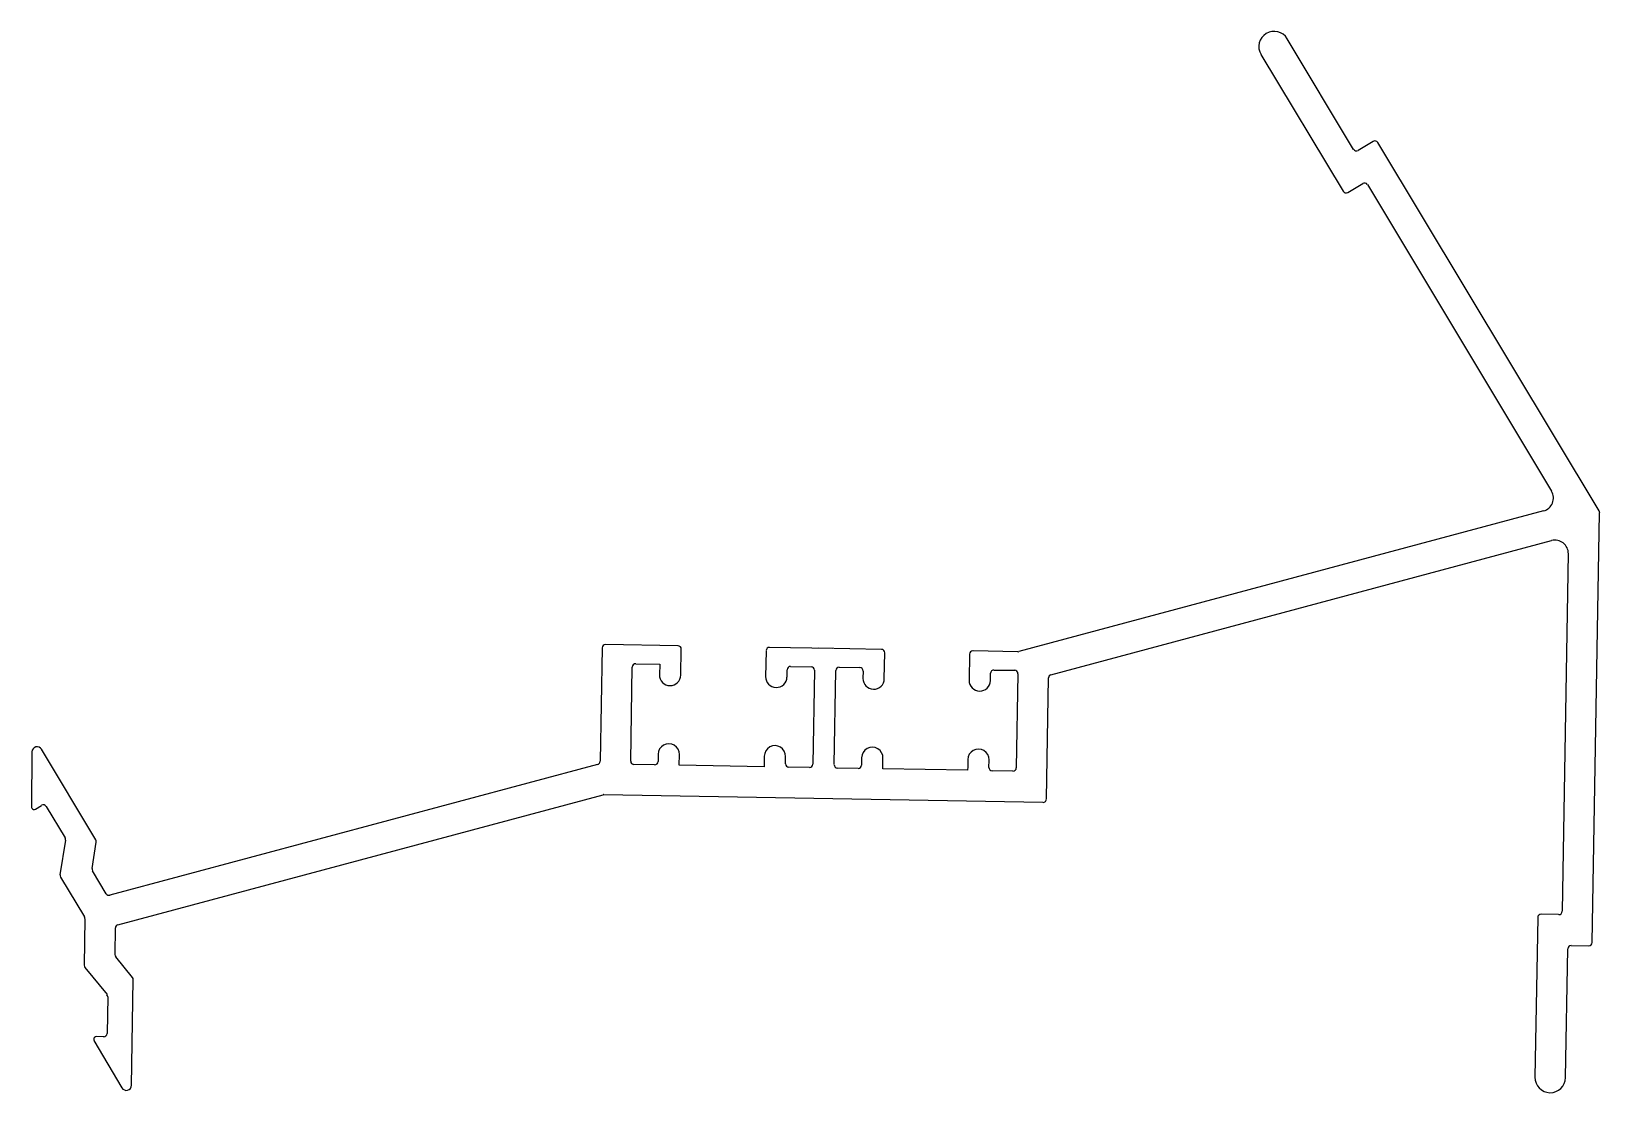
# Model space of a CAD drawing. Extents: x -60 to 58, y 17 to 97.
import ezdxf

# ---------------------------------------------------------------- set-up
doc = ezdxf.new("R2010")
doc.units = 0
doc.layers.add('1', color=7, linetype='CONTINUOUS')

msp = doc.modelspace()

# ---------------------------------------------------------------- linework, layer by layer
at = {"layer": '1'}
for p, q in [((39.57, 87.99), (34.58, 96.29)), ((32.61, 95.1), (38.78, 84.84)), ((41.04, 88.59), (39.91, 87.91)), ((58, 60.84), (41.38, 88.5)), ((39.13, 84.75), (40.25, 85.43)), ((40.6, 85.35), (54.43, 62.32)), ((53.83, 60.84), (14.43, 50.28)), ((57.48, 28.45), (58.04, 60.71)), ((16.84, 48.55), (54.43, 58.62)), ((55.68, 57.64), (55.22, 30.79)), ((-11.16, 50.72), (-16.61, 50.81)), ((-16.86, 50.57), (-17.01, 42.05)), ((-10.94, 48.51), (-10.91, 50.46)), ((-4.54, 50.35), (-4.58, 48.4)), ((0.47, 50.51), (-4.29, 50.6)), ((4.12, 50.45), (-0.64, 50.53)), ((4.33, 48.25), (4.37, 50.2)), ((10.73, 50.09), (10.7, 48.13)), ((14.36, 50.27), (10.99, 50.33)), ((-14.71, 42.06), (-14.59, 49.13)), ((-14.33, 49.37), (-12.53, 49.34)), ((-12.53, 49.34), (-12.55, 48.54)), ((-2.97, 48.37), (-2.96, 48.92)), ((-2.71, 49.17), (-1.16, 49.14)), ((-0.91, 48.89), (-1.04, 41.82)), ((0.57, 41.8), (0.69, 48.86)), ((0.94, 49.11), (2.49, 49.08)), ((2.74, 48.83), (2.73, 48.27)), ((12.3, 48.11), (12.31, 48.66)), ((12.57, 48.9), (14.12, 48.88)), ((14.36, 48.62), (14.24, 41.56)), ((16.5, 39.22), (16.66, 48.31)), ((-59.67, 42.75), (-59.71, 38.63)), ((-54.87, 36.15), (-58.95, 42.95)), ((-12.65, 42.58), (-12.66, 42.03)), ((-11.06, 41.75), (-11.05, 42.55)), ((-4.68, 42.44), (-4.69, 41.89)), ((-3.09, 41.86), (-3.08, 42.41)), ((-17.2, 41.81), (-53.81, 32)), ((-12.92, 41.78), (-14.47, 41.81)), ((-4.7, 41.64), (-11.06, 41.75)), ((-4.69, 41.89), (-4.7, 41.64)), ((-1.29, 41.58), (-2.84, 41.6)), ((2.36, 41.51), (0.81, 41.54)), ((2.63, 42.31), (2.62, 41.76)), ((4.22, 41.48), (4.23, 42.28)), ((10.58, 41.37), (4.22, 41.48)), ((10.59, 41.62), (10.58, 41.37)), ((10.6, 42.17), (10.59, 41.62)), ((12.19, 41.59), (12.2, 42.14)), ((13.98, 41.31), (12.44, 41.34)), ((-53.21, 29.78), (-16.79, 39.54)), ((-16.72, 39.55), (16.24, 38.97)), ((-59.41, 38.46), (-58.94, 38.74)), ((-58.59, 38.66), (-57.18, 36.3)), ((-57.14, 36.13), (-57.56, 33.53)), ((-55.15, 34), (-54.84, 35.98)), ((-57.52, 33.36), (-55.72, 30.37)), ((-54.09, 32.11), (-55.12, 33.83)), ((-55.69, 30.23), (-55.75, 26.74)), ((-53.43, 27.54), (-53.4, 29.54)), ((53.39, 30.31), (53.18, 18.34)), ((54.96, 30.54), (53.65, 30.56)), ((-52.11, 25.81), (-53.38, 27.37)), ((55.48, 18.3), (55.65, 27.98)), ((55.9, 28.22), (57.22, 28.2)), ((-55.69, 26.57), (-54.03, 24.53)), ((-52.19, 17.72), (-52.06, 25.65)), ((-53.98, 24.37), (-54.03, 21.62)), ((-54.28, 21.37), (-54.83, 21.38)), ((-55.01, 21.08), (-52.91, 17.53))]:
    msp.add_line(p, q, dxfattribs=at)
for centre, radius, start, end in [((33.6, 95.7), 1.15, 30.9979, 210.9979), ((41.17, 88.37), 0.25, 30.9978, 120.9979), ((39.78, 88.12), 0.25, 210.9978, 300.9979), ((39, 84.97), 0.253, 210.9979, 300.9979), ((40.38, 85.21), 0.253, 30.9979, 120.9979), ((53.57, 61.81), 1, 285, 30.9979), ((57.79, 60.71), 0.253, 359.0064, 30.9979), ((54.69, 57.65), 1, 359.0064, 105), ((-16.61, 50.56), 0.25, 89.0021, 179.0021), ((-11.16, 50.47), 0.25, 359.0021, 89.0021), ((-4.29, 50.35), 0.25, 89.0021, 179.0021), ((4.12, 50.2), 0.25, 359.0021, 89.0021), ((10.98, 50.08), 0.25, 89.0021, 179.0021), ((14.36, 50.52), 0.25, 269.0021, 285), ((-14.34, 49.12), 0.251, 89.0021, 179.0021), ((-11.75, 48.53), 0.802, 179.0021, 359.0021), ((-3.78, 48.39), 0.802, 179.0021, 359.0021), ((-2.71, 48.92), 0.25, 89.0021, 179.0021), ((-1.17, 48.89), 0.251, 359.0021, 89.0021), ((0.94, 48.86), 0.251, 89.0021, 179.0021), ((2.49, 48.83), 0.25, 359.0021, 89.0021), ((12.56, 48.65), 0.25, 89.0021, 179.0021), ((14.11, 48.63), 0.251, 359.0021, 89.0021), ((16.91, 48.31), 0.25, 105, 179.0021), ((3.53, 48.26), 0.802, 179.0021, 359.0021), ((11.5, 48.12), 0.802, 179.0021, 359.0021), ((-59.28, 42.75), 0.386, 30.9979, 179.443), ((-11.85, 42.56), 0.802, 359.0021, 179.0021), ((-3.88, 42.42), 0.802, 359.0021, 179.0021), ((3.43, 42.3), 0.802, 359.0021, 179.0021), ((11.4, 42.16), 0.802, 359.0021, 179.0021), ((-17.26, 42.05), 0.25, 285, 359.0021), ((-14.46, 42.06), 0.251, 179.0021, 269.0021), ((-12.91, 42.03), 0.251, 269.0021, 359.0021), ((-2.84, 41.85), 0.251, 179.0021, 269.0021), ((-1.29, 41.83), 0.251, 269.0021, 359.0021), ((0.82, 41.79), 0.251, 179.0021, 269.0021), ((2.37, 41.76), 0.251, 269.0021, 359.0021), ((12.44, 41.59), 0.251, 179.0021, 269.0021), ((13.99, 41.56), 0.251, 269.0021, 359.0021), ((-16.72, 39.3), 0.25, 89.0021, 105), ((16.25, 39.22), 0.253, 269.0021, 359.0021), ((-59.51, 38.63), 0.2, 179.443, 210.9979), ((-59.51, 38.63), 0.2, 210.9979, 300.9979), ((-58.81, 38.53), 0.25, 30.9979, 120.9979), ((-57.39, 36.17), 0.25, 350.9978, 30.9979), ((-55.09, 36.02), 0.25, 350.9978, 30.9979), ((-57.31, 33.49), 0.25, 170.9978, 210.9979), ((-54.91, 33.96), 0.25, 170.9978, 210.9979), ((-53.87, 32.24), 0.253, 210.9979, 285), ((54.97, 30.79), 0.253, 269.0064, 359.0064), ((-55.94, 30.24), 0.25, 359.0021, 30.9979), ((-53.15, 29.53), 0.253, 105, 179.0021), ((53.64, 30.31), 0.253, 89.0064, 179.0064), ((57.23, 28.45), 0.25, 269.0064, 359.0065), ((-53.18, 27.53), 0.253, 179.0021, 219.0064), ((55.9, 27.97), 0.25, 89.0064, 179.0065), ((-55.49, 26.73), 0.253, 179.0021, 219.0064), ((-52.31, 25.65), 0.25, 359.0064, 39.0064), ((-54.23, 24.37), 0.25, 359.0064, 39.0064), ((-54.83, 21.18), 0.2, 89.0064, 179.0064), ((-54.28, 21.62), 0.25, 269.0064, 359.0064), ((-54.83, 21.18), 0.2, 179.0064, 210.5612), ((-52.58, 17.73), 0.386, 210.5612, 359.0064), ((54.33, 18.32), 1.15, 179.0064, 359.0064)]:
    msp.add_arc(centre, radius, start, end, dxfattribs=at)

doc.saveas('drawing.dxf')
